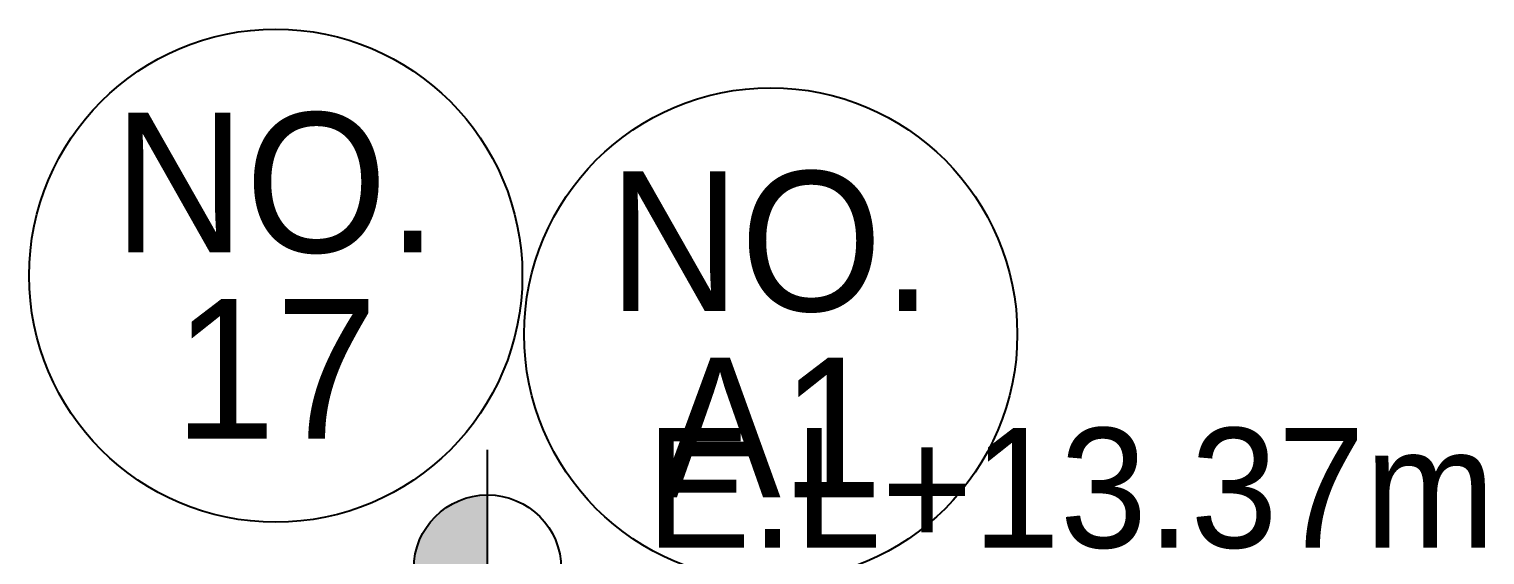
# Model space of a CAD drawing. Header units: millimetres. Extents: x 1073475 to 2890243, y -1340830 to -367733.
# Drawn here: x 2060356 to 2061314, y -376249 to -375903 of the extents above; entities that cross this region are included whole.
import ezdxf
from ezdxf.enums import TextEntityAlignment as Align

# ---------------------------------------------------------------- set-up
doc = ezdxf.new("R2010")
doc.units = ezdxf.units.MM
doc.header["$LTSCALE"] = 50
doc.layers.add('NO', color=2, linetype='Continuous')
doc.layers.add('현황레벨', color=7, linetype='Continuous')
doc.styles.add('돋움', font='')
doc.styles.get('돋움').set_extended_font_data('Dotum')

# ---------------------------------------------------------------- blocks, each defined once
blk = doc.blocks.new('A$C59AB4A79')
at = {"layer": '현황레벨'}
h = blk.add_hatch(color=251, dxfattribs=at)
h.paths.add_polyline_path([(13700, 5126.3, 0.414214), (13422.7, 4849), (13700, 4849)])
h.paths.add_polyline_path([(13700, 4849), (13700, 4571.7, 0.414214), (13977.3, 4849)])
at = {"layer": 'NO', "color": 251}
for centre in [(12904, 5950.3), (14764.1, 5729.8)]:
    blk.add_circle(centre, 926.8, dxfattribs=at)
at = {"layer": '현황레벨', "color": 251}
blk.add_line((13700, 4402.8), (13700, 5295.3), dxfattribs=at)
blk.add_circle((13700, 4849), 277.3, dxfattribs=at)
at = {"layer": 'NO', "color": 251, "style": '돋움'}
for s, p in [('NO.', (12904, 6300.3)), ('NO.', (14764.1, 6079.8)), ('17', (12904, 5600.3)), ('A1', (14764.1, 5379.8))]:
    blk.add_text(s, height=525, dxfattribs=at).set_placement(p, align=Align.MIDDLE_CENTER)
at = {"layer": '현황레벨', "color": 251, "style": '돋움'}
blk.add_text('E.L+13.37m', height=450, dxfattribs=at).set_placement((14296.3, 5152.8), align=Align.MIDDLE_LEFT)

msp = doc.modelspace()

# ---------------------------------------------------------------- block references
at = {"ltscale": 0.2, "xscale": 0.1751524569241688, "yscale": 0.1751524569241688, "zscale": 0.1751524569241688, "rotation": 0.000612302615251796}
msp.add_blockref('A$C59AB4A79', (2058257.83, -377107.73, 0), dxfattribs=at)

doc.saveas('drawing.dxf')
